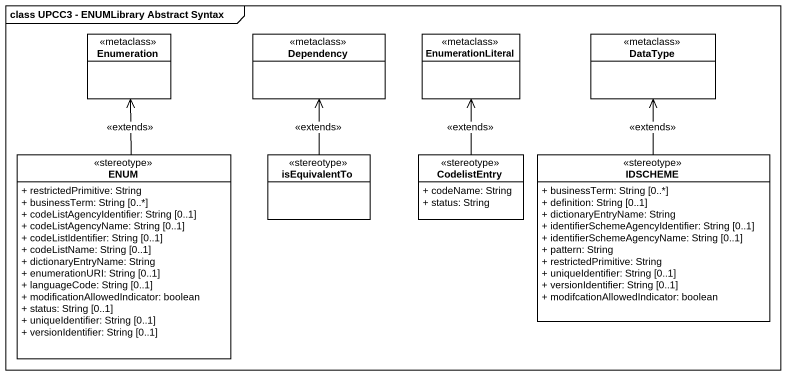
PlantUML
@startuml
mainframe class UPCC3 - ENUMLibrary Abstract Syntax
hide circle
hide empty members
skinparam classAttributeIconSize 0
class Enumeration <<metaclass>>
class Dependency <<metaclass>>
class EnumerationLiteral <<metaclass>>
class DataType <<metaclass>>
class "ENUM" as ENUM_ <<stereotype>> {
  + restrictedPrimitive: String
  + businessTerm: String [0..*]
  + codeListAgencyIdentifier: String [0..1]
  + codeListAgencyName: String [0..1]
  + codeListIdentifier: String [0..1]
  + codeListName: String [0..1]
  + dictionaryEntryName: String
  + enumerationURI: String [0..1]
  + languageCode: String [0..1]
  + modificationAllowedIndicator: boolean
  + status: String [0..1]
  + uniqueIdentifier: String [0..1]
  + versionIdentifier: String [0..1]
}
class isEquivalentTo <<stereotype>>
class CodelistEntry <<stereotype>> {
  + codeName: String
  + status: String
}
class IDSCHEME <<stereotype>> {
  + businessTerm: String [0..*]
  + definition: String [0..1]
  + dictionaryEntryName: String
  + identifierSchemeAgencyIdentifier: String [0..1]
  + identifierSchemeAgencyName: String [0..1]
  + pattern: String
  + restrictedPrimitive: String
  + uniqueIdentifier: String [0..1]
  + versionIdentifier: String [0..1]
  + modifcationAllowedIndicator: boolean
}
ENUM_ -up-> Enumeration : <<extends>>
isEquivalentTo -up-> Dependency : <<extends>>
CodelistEntry -up-> EnumerationLiteral : <<extends>>
IDSCHEME -up-> DataType : <<extends>>
@enduml
